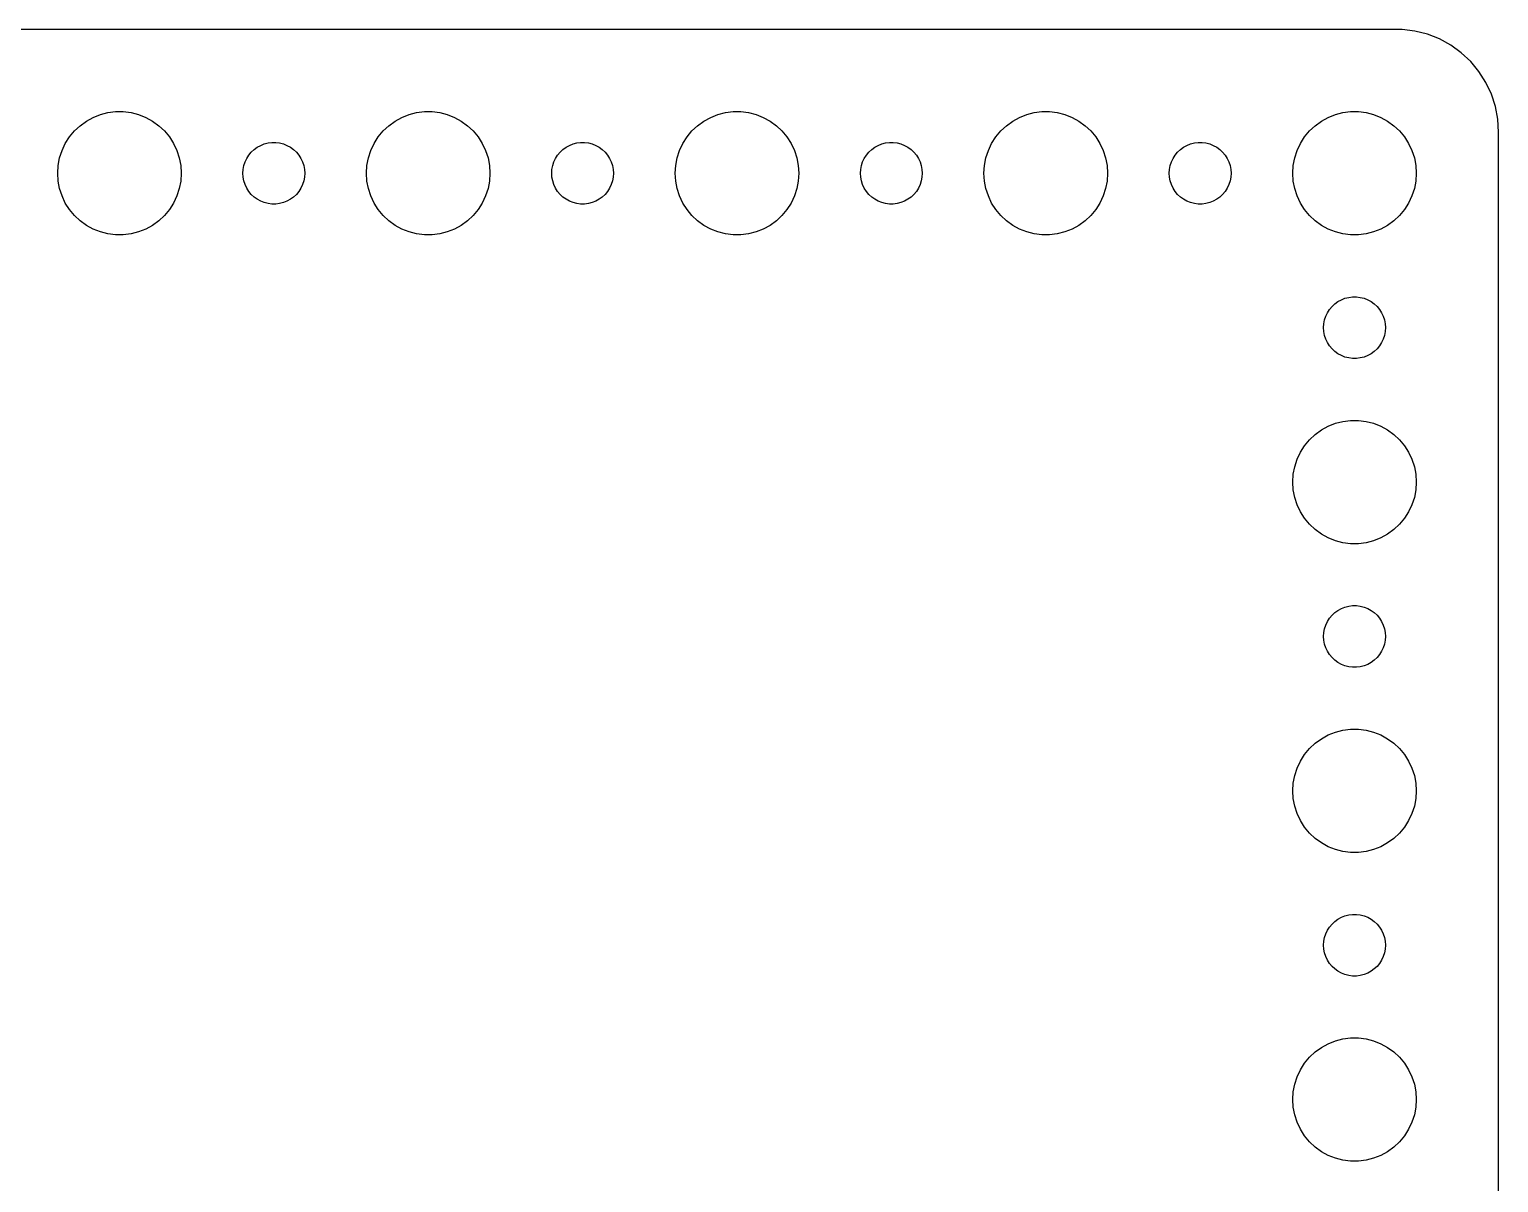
# Model space of a CAD drawing. Header units: metres. Extents: x -134 to 134, y 176 to 394.
# Drawn here: x 63.1 to 134.5, y 338 to 394 of the extents above; entities that cross this region are included whole.
import ezdxf

# ---------------------------------------------------------------- set-up
doc = ezdxf.new("R2010")
doc.units = ezdxf.units.M

msp = doc.modelspace()

# ---------------------------------------------------------------- linework, layer by layer
for p, q in [((129.814, 393.99), (-129.814, 393.99)), ((130.437, 393.911), (129.814, 393.99)), ((131.045, 393.755), (130.437, 393.911)), ((131.629, 393.524), (131.045, 393.755)), ((132.179, 393.222), (131.629, 393.524)), ((132.687, 392.853), (132.179, 393.222)), ((133.145, 392.423), (132.687, 392.853)), ((133.545, 391.939), (133.145, 392.423)), ((133.882, 391.409), (133.545, 391.939)), ((134.149, 390.841), (133.882, 391.409)), ((134.343, 390.243), (134.149, 390.841)), ((65.8925, 389.533), (66.2227, 389.714)), ((66.2227, 389.714), (66.573, 389.853)), ((66.573, 389.853), (66.9379, 389.947)), ((66.9379, 389.947), (67.3116, 389.994)), ((67.3116, 389.994), (67.6884, 389.994)), ((67.6884, 389.994), (68.0621, 389.947)), ((68.0621, 389.947), (68.427, 389.853)), ((68.427, 389.853), (68.7773, 389.714)), ((68.7773, 389.714), (69.1075, 389.533)), ((80.8925, 389.533), (81.2227, 389.714)), ((81.2227, 389.714), (81.573, 389.853)), ((81.573, 389.853), (81.9379, 389.947)), ((81.9379, 389.947), (82.3116, 389.994)), ((82.3116, 389.994), (82.6884, 389.994)), ((82.6884, 389.994), (83.0621, 389.947)), ((83.0621, 389.947), (83.427, 389.853)), ((83.427, 389.853), (83.7773, 389.714)), ((83.7773, 389.714), (84.1075, 389.533)), ((95.8925, 389.533), (96.2227, 389.714)), ((96.2227, 389.714), (96.573, 389.853)), ((96.573, 389.853), (96.9379, 389.947)), ((96.9379, 389.947), (97.3116, 389.994)), ((97.3116, 389.994), (97.6884, 389.994)), ((97.6884, 389.994), (98.0621, 389.947)), ((98.0621, 389.947), (98.427, 389.853)), ((98.427, 389.853), (98.7773, 389.714)), ((98.7773, 389.714), (99.1075, 389.533)), ((110.893, 389.533), (111.223, 389.714)), ((111.223, 389.714), (111.573, 389.853)), ((111.573, 389.853), (111.938, 389.947)), ((111.938, 389.947), (112.312, 389.994)), ((112.312, 389.994), (112.688, 389.994)), ((112.688, 389.994), (113.062, 389.947)), ((113.062, 389.947), (113.427, 389.853)), ((113.427, 389.853), (113.777, 389.714)), ((113.777, 389.714), (114.107, 389.533)), ((125.893, 389.533), (126.223, 389.714)), ((126.223, 389.714), (126.573, 389.853)), ((126.573, 389.853), (126.938, 389.947)), ((126.938, 389.947), (127.312, 389.994)), ((127.312, 389.994), (127.688, 389.994)), ((127.688, 389.994), (128.062, 389.947)), ((128.062, 389.947), (128.427, 389.853)), ((128.427, 389.853), (128.777, 389.714)), ((128.777, 389.714), (129.107, 389.533)), ((134.461, 389.627), (134.343, 390.243)), ((65.073, 388.763), (65.3131, 389.054)), ((65.3131, 389.054), (65.5877, 389.312)), ((65.5877, 389.312), (65.8925, 389.533)), ((69.1075, 389.533), (69.4123, 389.312)), ((69.4123, 389.312), (69.6869, 389.054)), ((69.6869, 389.054), (69.927, 388.763)), ((80.073, 388.763), (80.3131, 389.054)), ((80.3131, 389.054), (80.5877, 389.312)), ((80.5877, 389.312), (80.8925, 389.533)), ((84.1075, 389.533), (84.4123, 389.312)), ((84.4123, 389.312), (84.6869, 389.054)), ((84.6869, 389.054), (84.927, 388.763)), ((95.073, 388.763), (95.3131, 389.054)), ((95.3131, 389.054), (95.5877, 389.312)), ((95.5877, 389.312), (95.8925, 389.533)), ((99.1075, 389.533), (99.4123, 389.312)), ((99.4123, 389.312), (99.6869, 389.054)), ((99.6869, 389.054), (99.927, 388.763)), ((110.073, 388.763), (110.313, 389.054)), ((110.313, 389.054), (110.588, 389.312)), ((110.588, 389.312), (110.893, 389.533)), ((114.107, 389.533), (114.412, 389.312)), ((114.412, 389.312), (114.687, 389.054)), ((114.687, 389.054), (114.927, 388.763)), ((125.073, 388.763), (125.313, 389.054)), ((125.313, 389.054), (125.588, 389.312)), ((125.588, 389.312), (125.893, 389.533)), ((129.107, 389.533), (129.412, 389.312)), ((129.412, 389.312), (129.687, 389.054)), ((129.687, 389.054), (129.927, 388.763)), ((134.5, 389), (134.461, 389.627)), ((134.5, 295), (134.5, 389)), ((64.7107, 388.104), (64.8711, 388.445)), ((64.8711, 388.445), (65.073, 388.763)), ((69.927, 388.763), (70.1289, 388.445)), ((70.1289, 388.445), (70.2893, 388.104)), ((74.1963, 388.266), (74.3613, 388.357)), ((74.3613, 388.357), (74.5365, 388.427)), ((74.5365, 388.427), (74.7189, 388.473)), ((74.7189, 388.473), (74.9058, 388.497)), ((74.9058, 388.497), (75.0942, 388.497)), ((75.0942, 388.497), (75.2811, 388.473)), ((75.2811, 388.473), (75.4635, 388.427)), ((75.4635, 388.427), (75.6387, 388.357)), ((75.6387, 388.357), (75.8037, 388.266)), ((79.7107, 388.104), (79.8711, 388.445)), ((79.8711, 388.445), (80.073, 388.763)), ((84.927, 388.763), (85.1289, 388.445)), ((85.1289, 388.445), (85.2893, 388.104)), ((89.1963, 388.266), (89.3613, 388.357)), ((89.3613, 388.357), (89.5365, 388.427)), ((89.5365, 388.427), (89.7189, 388.473)), ((89.7189, 388.473), (89.9058, 388.497)), ((89.9058, 388.497), (90.0942, 388.497)), ((90.0942, 388.497), (90.2811, 388.473)), ((90.2811, 388.473), (90.4635, 388.427)), ((90.4635, 388.427), (90.6387, 388.357)), ((90.6387, 388.357), (90.8037, 388.266)), ((94.7107, 388.104), (94.8711, 388.445)), ((94.8711, 388.445), (95.073, 388.763)), ((99.927, 388.763), (100.129, 388.445)), ((100.129, 388.445), (100.289, 388.104)), ((104.196, 388.266), (104.361, 388.357)), ((104.361, 388.357), (104.536, 388.427)), ((104.536, 388.427), (104.719, 388.473)), ((104.719, 388.473), (104.906, 388.497)), ((104.906, 388.497), (105.094, 388.497)), ((105.094, 388.497), (105.281, 388.473)), ((105.281, 388.473), (105.464, 388.427)), ((105.464, 388.427), (105.639, 388.357)), ((105.639, 388.357), (105.804, 388.266)), ((109.711, 388.104), (109.871, 388.445)), ((109.871, 388.445), (110.073, 388.763)), ((114.927, 388.763), (115.129, 388.445)), ((115.129, 388.445), (115.289, 388.104)), ((119.196, 388.266), (119.361, 388.357)), ((119.361, 388.357), (119.536, 388.427)), ((119.536, 388.427), (119.719, 388.473)), ((119.719, 388.473), (119.906, 388.497)), ((119.906, 388.497), (120.094, 388.497)), ((120.094, 388.497), (120.281, 388.473)), ((120.281, 388.473), (120.464, 388.427)), ((120.464, 388.427), (120.639, 388.357)), ((120.639, 388.357), (120.804, 388.266)), ((124.711, 388.104), (124.871, 388.445)), ((124.871, 388.445), (125.073, 388.763)), ((129.927, 388.763), (130.129, 388.445)), ((130.129, 388.445), (130.289, 388.104)), ((64.5237, 387.376), (64.5943, 387.746)), ((64.5943, 387.746), (64.7107, 388.104)), ((70.2893, 388.104), (70.4057, 387.746)), ((70.4057, 387.746), (70.4763, 387.376)), ((73.6053, 387.552), (73.6855, 387.723)), ((73.6855, 387.723), (73.7865, 387.882)), ((73.7865, 387.882), (73.9065, 388.027)), ((73.9065, 388.027), (74.0439, 388.156)), ((74.0439, 388.156), (74.1963, 388.266)), ((75.8037, 388.266), (75.9561, 388.156)), ((75.9561, 388.156), (76.0934, 388.027)), ((76.0934, 388.027), (76.2135, 387.882)), ((76.2135, 387.882), (76.3145, 387.723)), ((76.3145, 387.723), (76.3947, 387.552)), ((79.5237, 387.376), (79.5943, 387.746)), ((79.5943, 387.746), (79.7107, 388.104)), ((85.2893, 388.104), (85.4057, 387.746)), ((85.4057, 387.746), (85.4763, 387.376)), ((88.6053, 387.552), (88.6855, 387.723)), ((88.6855, 387.723), (88.7865, 387.882)), ((88.7865, 387.882), (88.9065, 388.027)), ((88.9065, 388.027), (89.0439, 388.156)), ((89.0439, 388.156), (89.1963, 388.266)), ((90.8037, 388.266), (90.9561, 388.156)), ((90.9561, 388.156), (91.0934, 388.027)), ((91.0934, 388.027), (91.2135, 387.882)), ((91.2135, 387.882), (91.3145, 387.723)), ((91.3145, 387.723), (91.3947, 387.552)), ((94.5237, 387.376), (94.5943, 387.746)), ((94.5943, 387.746), (94.7107, 388.104)), ((100.289, 388.104), (100.406, 387.746)), ((100.406, 387.746), (100.476, 387.376)), ((103.605, 387.552), (103.686, 387.723)), ((103.686, 387.723), (103.786, 387.882)), ((103.786, 387.882), (103.907, 388.027)), ((103.907, 388.027), (104.044, 388.156)), ((104.044, 388.156), (104.196, 388.266)), ((105.804, 388.266), (105.956, 388.156)), ((105.956, 388.156), (106.093, 388.027)), ((106.093, 388.027), (106.214, 387.882)), ((106.214, 387.882), (106.314, 387.723)), ((106.314, 387.723), (106.395, 387.552)), ((109.524, 387.376), (109.594, 387.746)), ((109.594, 387.746), (109.711, 388.104)), ((115.289, 388.104), (115.406, 387.746)), ((115.406, 387.746), (115.476, 387.376)), ((118.605, 387.552), (118.686, 387.723)), ((118.686, 387.723), (118.786, 387.882)), ((118.786, 387.882), (118.907, 388.027)), ((118.907, 388.027), (119.044, 388.156)), ((119.044, 388.156), (119.196, 388.266)), ((120.804, 388.266), (120.956, 388.156)), ((120.956, 388.156), (121.093, 388.027)), ((121.093, 388.027), (121.214, 387.882)), ((121.214, 387.882), (121.314, 387.723)), ((121.314, 387.723), (121.395, 387.552)), ((124.524, 387.376), (124.594, 387.746)), ((124.594, 387.746), (124.711, 388.104)), ((130.289, 388.104), (130.406, 387.746)), ((130.406, 387.746), (130.476, 387.376)), ((64.5, 387), (64.5237, 387.376)), ((64.5237, 386.624), (64.5, 387)), ((70.4763, 387.376), (70.5, 387)), ((70.5, 387), (70.4763, 386.624)), ((73.5, 387), (73.5118, 387.188)), ((73.5118, 386.812), (73.5, 387)), ((73.5118, 387.188), (73.5471, 387.373)), ((73.5471, 387.373), (73.6053, 387.552)), ((76.3947, 387.552), (76.4529, 387.373)), ((76.4529, 387.373), (76.4882, 387.188)), ((76.4882, 387.188), (76.5, 387)), ((76.5, 387), (76.4882, 386.812)), ((79.5, 387), (79.5237, 387.376)), ((79.5237, 386.624), (79.5, 387)), ((85.4763, 387.376), (85.5, 387)), ((85.5, 387), (85.4763, 386.624)), ((88.5, 387), (88.5118, 387.188)), ((88.5118, 386.812), (88.5, 387)), ((88.5118, 387.188), (88.5471, 387.373)), ((88.5471, 387.373), (88.6053, 387.552)), ((91.3947, 387.552), (91.4529, 387.373)), ((91.4529, 387.373), (91.4882, 387.188)), ((91.4882, 387.188), (91.5, 387)), ((91.5, 387), (91.4882, 386.812)), ((94.5, 387), (94.5237, 387.376)), ((94.5237, 386.624), (94.5, 387)), ((100.476, 387.376), (100.5, 387)), ((100.5, 387), (100.476, 386.624)), ((103.5, 387), (103.512, 387.188)), ((103.512, 386.812), (103.5, 387)), ((103.512, 387.188), (103.547, 387.373)), ((103.547, 387.373), (103.605, 387.552)), ((106.395, 387.552), (106.453, 387.373)), ((106.453, 387.373), (106.488, 387.188)), ((106.488, 387.188), (106.5, 387)), ((106.5, 387), (106.488, 386.812)), ((109.5, 387), (109.524, 387.376)), ((109.524, 386.624), (109.5, 387)), ((115.476, 387.376), (115.5, 387)), ((115.5, 387), (115.476, 386.624)), ((118.5, 387), (118.512, 387.188)), ((118.512, 386.812), (118.5, 387)), ((118.512, 387.188), (118.547, 387.373)), ((118.547, 387.373), (118.605, 387.552)), ((121.395, 387.552), (121.453, 387.373)), ((121.453, 387.373), (121.488, 387.188)), ((121.488, 387.188), (121.5, 387)), ((121.5, 387), (121.488, 386.812)), ((124.5, 387), (124.524, 387.376)), ((124.524, 386.624), (124.5, 387)), ((130.476, 387.376), (130.5, 387)), ((130.5, 387), (130.476, 386.624)), ((64.5943, 386.254), (64.5237, 386.624)), ((64.7107, 385.896), (64.5943, 386.254)), ((70.4057, 386.254), (70.2893, 385.896)), ((70.4763, 386.624), (70.4057, 386.254)), ((73.5471, 386.627), (73.5118, 386.812)), ((73.6053, 386.448), (73.5471, 386.627)), ((73.6855, 386.277), (73.6053, 386.448)), ((73.7865, 386.118), (73.6855, 386.277)), ((76.3145, 386.277), (76.2135, 386.118)), ((76.3947, 386.448), (76.3145, 386.277)), ((76.4529, 386.627), (76.3947, 386.448)), ((76.4882, 386.812), (76.4529, 386.627)), ((79.5943, 386.254), (79.5237, 386.624)), ((79.7107, 385.896), (79.5943, 386.254)), ((85.4057, 386.254), (85.2893, 385.896)), ((85.4763, 386.624), (85.4057, 386.254)), ((88.5471, 386.627), (88.5118, 386.812)), ((88.6053, 386.448), (88.5471, 386.627)), ((88.6855, 386.277), (88.6053, 386.448)), ((88.7865, 386.118), (88.6855, 386.277)), ((91.3145, 386.277), (91.2135, 386.118)), ((91.3947, 386.448), (91.3145, 386.277)), ((91.4529, 386.627), (91.3947, 386.448)), ((91.4882, 386.812), (91.4529, 386.627)), ((94.5943, 386.254), (94.5237, 386.624)), ((94.7107, 385.896), (94.5943, 386.254)), ((100.406, 386.254), (100.289, 385.896)), ((100.476, 386.624), (100.406, 386.254)), ((103.547, 386.627), (103.512, 386.812)), ((103.605, 386.448), (103.547, 386.627)), ((103.686, 386.277), (103.605, 386.448)), ((103.786, 386.118), (103.686, 386.277)), ((106.314, 386.277), (106.214, 386.118)), ((106.395, 386.448), (106.314, 386.277)), ((106.453, 386.627), (106.395, 386.448)), ((106.488, 386.812), (106.453, 386.627)), ((109.594, 386.254), (109.524, 386.624)), ((109.711, 385.896), (109.594, 386.254)), ((115.406, 386.254), (115.289, 385.896)), ((115.476, 386.624), (115.406, 386.254)), ((118.547, 386.627), (118.512, 386.812)), ((118.605, 386.448), (118.547, 386.627)), ((118.686, 386.277), (118.605, 386.448)), ((118.786, 386.118), (118.686, 386.277)), ((121.314, 386.277), (121.214, 386.118)), ((121.395, 386.448), (121.314, 386.277)), ((121.453, 386.627), (121.395, 386.448)), ((121.488, 386.812), (121.453, 386.627)), ((124.594, 386.254), (124.524, 386.624)), ((124.711, 385.896), (124.594, 386.254)), ((130.406, 386.254), (130.289, 385.896)), ((130.476, 386.624), (130.406, 386.254)), ((64.8711, 385.555), (64.7107, 385.896)), ((65.073, 385.237), (64.8711, 385.555)), ((70.1289, 385.555), (69.927, 385.237)), ((70.2893, 385.896), (70.1289, 385.555)), ((73.9065, 385.973), (73.7865, 386.118)), ((74.0439, 385.844), (73.9065, 385.973)), ((74.1963, 385.734), (74.0439, 385.844)), ((74.3613, 385.643), (74.1963, 385.734)), ((74.5365, 385.573), (74.3613, 385.643)), ((74.7189, 385.527), (74.5365, 385.573)), ((74.9058, 385.503), (74.7189, 385.527)), ((75.0942, 385.503), (74.9058, 385.503)), ((75.2811, 385.527), (75.0942, 385.503)), ((75.4635, 385.573), (75.2811, 385.527)), ((75.6387, 385.643), (75.4635, 385.573)), ((75.8037, 385.734), (75.6387, 385.643)), ((75.9561, 385.844), (75.8037, 385.734)), ((76.0934, 385.973), (75.9561, 385.844)), ((76.2135, 386.118), (76.0934, 385.973)), ((79.8711, 385.555), (79.7107, 385.896)), ((80.073, 385.237), (79.8711, 385.555)), ((85.1289, 385.555), (84.927, 385.237)), ((85.2893, 385.896), (85.1289, 385.555)), ((88.9065, 385.973), (88.7865, 386.118)), ((89.0439, 385.844), (88.9065, 385.973)), ((89.1963, 385.734), (89.0439, 385.844)), ((89.3613, 385.643), (89.1963, 385.734)), ((89.5365, 385.573), (89.3613, 385.643)), ((89.7189, 385.527), (89.5365, 385.573)), ((89.9058, 385.503), (89.7189, 385.527)), ((90.0942, 385.503), (89.9058, 385.503)), ((90.2811, 385.527), (90.0942, 385.503)), ((90.4635, 385.573), (90.2811, 385.527)), ((90.6387, 385.643), (90.4635, 385.573)), ((90.8037, 385.734), (90.6387, 385.643)), ((90.9561, 385.844), (90.8037, 385.734)), ((91.0934, 385.973), (90.9561, 385.844)), ((91.2135, 386.118), (91.0934, 385.973)), ((94.8711, 385.555), (94.7107, 385.896)), ((95.073, 385.237), (94.8711, 385.555)), ((100.129, 385.555), (99.927, 385.237)), ((100.289, 385.896), (100.129, 385.555)), ((103.907, 385.973), (103.786, 386.118)), ((104.044, 385.844), (103.907, 385.973)), ((104.196, 385.734), (104.044, 385.844)), ((104.361, 385.643), (104.196, 385.734)), ((104.536, 385.573), (104.361, 385.643)), ((104.719, 385.527), (104.536, 385.573)), ((104.906, 385.503), (104.719, 385.527)), ((105.094, 385.503), (104.906, 385.503)), ((105.281, 385.527), (105.094, 385.503)), ((105.464, 385.573), (105.281, 385.527)), ((105.639, 385.643), (105.464, 385.573)), ((105.804, 385.734), (105.639, 385.643)), ((105.956, 385.844), (105.804, 385.734)), ((106.093, 385.973), (105.956, 385.844)), ((106.214, 386.118), (106.093, 385.973)), ((109.871, 385.555), (109.711, 385.896)), ((110.073, 385.237), (109.871, 385.555)), ((115.129, 385.555), (114.927, 385.237)), ((115.289, 385.896), (115.129, 385.555)), ((118.907, 385.973), (118.786, 386.118)), ((119.044, 385.844), (118.907, 385.973)), ((119.196, 385.734), (119.044, 385.844)), ((119.361, 385.643), (119.196, 385.734)), ((119.536, 385.573), (119.361, 385.643)), ((119.719, 385.527), (119.536, 385.573)), ((119.906, 385.503), (119.719, 385.527)), ((120.094, 385.503), (119.906, 385.503)), ((120.281, 385.527), (120.094, 385.503)), ((120.464, 385.573), (120.281, 385.527)), ((120.639, 385.643), (120.464, 385.573)), ((120.804, 385.734), (120.639, 385.643)), ((120.956, 385.844), (120.804, 385.734)), ((121.093, 385.973), (120.956, 385.844)), ((121.214, 386.118), (121.093, 385.973)), ((124.871, 385.555), (124.711, 385.896)), ((125.073, 385.237), (124.871, 385.555)), ((130.129, 385.555), (129.927, 385.237)), ((130.289, 385.896), (130.129, 385.555)), ((65.3131, 384.946), (65.073, 385.237)), ((65.5877, 384.688), (65.3131, 384.946)), ((69.6869, 384.946), (69.4123, 384.688)), ((69.927, 385.237), (69.6869, 384.946)), ((80.3131, 384.946), (80.073, 385.237)), ((80.5877, 384.688), (80.3131, 384.946)), ((84.6869, 384.946), (84.4123, 384.688)), ((84.927, 385.237), (84.6869, 384.946)), ((95.3131, 384.946), (95.073, 385.237)), ((95.5877, 384.688), (95.3131, 384.946)), ((99.6869, 384.946), (99.4123, 384.688)), ((99.927, 385.237), (99.6869, 384.946)), ((110.313, 384.946), (110.073, 385.237)), ((110.588, 384.688), (110.313, 384.946)), ((114.687, 384.946), (114.412, 384.688)), ((114.927, 385.237), (114.687, 384.946)), ((125.313, 384.946), (125.073, 385.237)), ((125.588, 384.688), (125.313, 384.946)), ((129.687, 384.946), (129.412, 384.688)), ((129.927, 385.237), (129.687, 384.946)), ((65.8925, 384.467), (65.5877, 384.688)), ((66.2227, 384.286), (65.8925, 384.467)), ((66.573, 384.147), (66.2227, 384.286)), ((66.9379, 384.053), (66.573, 384.147)), ((67.3116, 384.006), (66.9379, 384.053)), ((67.6884, 384.006), (67.3116, 384.006)), ((68.0621, 384.053), (67.6884, 384.006)), ((68.427, 384.147), (68.0621, 384.053)), ((68.7773, 384.286), (68.427, 384.147)), ((69.1075, 384.467), (68.7773, 384.286)), ((69.4123, 384.688), (69.1075, 384.467)), ((80.8925, 384.467), (80.5877, 384.688)), ((81.2227, 384.286), (80.8925, 384.467)), ((81.573, 384.147), (81.2227, 384.286)), ((81.9379, 384.053), (81.573, 384.147)), ((82.3116, 384.006), (81.9379, 384.053)), ((82.6884, 384.006), (82.3116, 384.006)), ((83.0621, 384.053), (82.6884, 384.006)), ((83.427, 384.147), (83.0621, 384.053)), ((83.7773, 384.286), (83.427, 384.147)), ((84.1075, 384.467), (83.7773, 384.286)), ((84.4123, 384.688), (84.1075, 384.467)), ((95.8925, 384.467), (95.5877, 384.688)), ((96.2227, 384.286), (95.8925, 384.467)), ((96.573, 384.147), (96.2227, 384.286)), ((96.9379, 384.053), (96.573, 384.147)), ((97.3116, 384.006), (96.9379, 384.053)), ((97.6884, 384.006), (97.3116, 384.006)), ((98.0621, 384.053), (97.6884, 384.006)), ((98.427, 384.147), (98.0621, 384.053)), ((98.7773, 384.286), (98.427, 384.147)), ((99.1075, 384.467), (98.7773, 384.286)), ((99.4123, 384.688), (99.1075, 384.467)), ((110.893, 384.467), (110.588, 384.688)), ((111.223, 384.286), (110.893, 384.467)), ((111.573, 384.147), (111.223, 384.286)), ((111.938, 384.053), (111.573, 384.147)), ((112.312, 384.006), (111.938, 384.053)), ((112.688, 384.006), (112.312, 384.006)), ((113.062, 384.053), (112.688, 384.006)), ((113.427, 384.147), (113.062, 384.053)), ((113.777, 384.286), (113.427, 384.147)), ((114.107, 384.467), (113.777, 384.286)), ((114.412, 384.688), (114.107, 384.467)), ((125.893, 384.467), (125.588, 384.688)), ((126.223, 384.286), (125.893, 384.467)), ((126.573, 384.147), (126.223, 384.286)), ((126.938, 384.053), (126.573, 384.147)), ((127.312, 384.006), (126.938, 384.053)), ((127.688, 384.006), (127.312, 384.006)), ((128.062, 384.053), (127.688, 384.006)), ((128.427, 384.147), (128.062, 384.053)), ((128.777, 384.286), (128.427, 384.147)), ((129.107, 384.467), (128.777, 384.286)), ((129.412, 384.688), (129.107, 384.467)), ((126.286, 380.382), (126.407, 380.527)), ((126.407, 380.527), (126.544, 380.656)), ((126.544, 380.656), (126.696, 380.766)), ((126.696, 380.766), (126.861, 380.857)), ((126.861, 380.857), (127.036, 380.927)), ((127.036, 380.927), (127.219, 380.973)), ((127.219, 380.973), (127.406, 380.997)), ((127.406, 380.997), (127.594, 380.997)), ((127.594, 380.997), (127.781, 380.973)), ((127.781, 380.973), (127.964, 380.927)), ((127.964, 380.927), (128.139, 380.857)), ((128.139, 380.857), (128.304, 380.766)), ((128.304, 380.766), (128.456, 380.656)), ((128.456, 380.656), (128.593, 380.527)), ((128.593, 380.527), (128.714, 380.382)), ((126.012, 379.688), (126.047, 379.873)), ((126.047, 379.873), (126.105, 380.052)), ((126.105, 380.052), (126.186, 380.223)), ((126.186, 380.223), (126.286, 380.382)), ((128.714, 380.382), (128.814, 380.223)), ((128.814, 380.223), (128.895, 380.052)), ((128.895, 380.052), (128.953, 379.873)), ((128.953, 379.873), (128.988, 379.688)), ((126, 379.5), (126.012, 379.688)), ((126.012, 379.312), (126, 379.5)), ((126.047, 379.127), (126.012, 379.312)), ((126.105, 378.948), (126.047, 379.127)), ((128.953, 379.127), (128.895, 378.948)), ((128.988, 379.312), (128.953, 379.127)), ((128.988, 379.688), (129, 379.5)), ((129, 379.5), (128.988, 379.312)), ((126.186, 378.777), (126.105, 378.948)), ((126.286, 378.618), (126.186, 378.777)), ((126.407, 378.473), (126.286, 378.618)), ((126.544, 378.344), (126.407, 378.473)), ((126.696, 378.234), (126.544, 378.344)), ((128.456, 378.344), (128.304, 378.234)), ((128.593, 378.473), (128.456, 378.344)), ((128.714, 378.618), (128.593, 378.473)), ((128.814, 378.777), (128.714, 378.618)), ((128.895, 378.948), (128.814, 378.777)), ((126.861, 378.143), (126.696, 378.234)), ((127.036, 378.073), (126.861, 378.143)), ((127.219, 378.027), (127.036, 378.073)), ((127.406, 378.003), (127.219, 378.027)), ((127.594, 378.003), (127.406, 378.003)), ((127.781, 378.027), (127.594, 378.003)), ((127.964, 378.073), (127.781, 378.027)), ((128.139, 378.143), (127.964, 378.073)), ((128.304, 378.234), (128.139, 378.143)), ((126.223, 374.714), (126.573, 374.853)), ((126.573, 374.853), (126.938, 374.947)), ((126.938, 374.947), (127.312, 374.994)), ((127.312, 374.994), (127.688, 374.994)), ((127.688, 374.994), (128.062, 374.947)), ((128.062, 374.947), (128.427, 374.853)), ((128.427, 374.853), (128.777, 374.714)), ((125.073, 373.763), (125.313, 374.054)), ((125.313, 374.054), (125.588, 374.312)), ((125.588, 374.312), (125.893, 374.533)), ((125.893, 374.533), (126.223, 374.714)), ((128.777, 374.714), (129.107, 374.533)), ((129.107, 374.533), (129.412, 374.312)), ((129.412, 374.312), (129.687, 374.054)), ((129.687, 374.054), (129.927, 373.763)), ((124.711, 373.104), (124.871, 373.445)), ((124.871, 373.445), (125.073, 373.763)), ((129.927, 373.763), (130.129, 373.445)), ((130.129, 373.445), (130.289, 373.104)), ((124.524, 372.376), (124.594, 372.746)), ((124.594, 372.746), (124.711, 373.104)), ((130.289, 373.104), (130.406, 372.746)), ((130.406, 372.746), (130.476, 372.376)), ((124.5, 372), (124.524, 372.376)), ((124.524, 371.624), (124.5, 372)), ((130.476, 372.376), (130.5, 372)), ((130.5, 372), (130.476, 371.624)), ((124.594, 371.254), (124.524, 371.624)), ((124.711, 370.896), (124.594, 371.254)), ((130.406, 371.254), (130.289, 370.896)), ((130.476, 371.624), (130.406, 371.254)), ((124.871, 370.555), (124.711, 370.896)), ((125.073, 370.237), (124.871, 370.555)), ((130.129, 370.555), (129.927, 370.237)), ((130.289, 370.896), (130.129, 370.555)), ((125.313, 369.946), (125.073, 370.237)), ((125.588, 369.688), (125.313, 369.946)), ((129.687, 369.946), (129.412, 369.688)), ((129.927, 370.237), (129.687, 369.946)), ((125.893, 369.467), (125.588, 369.688)), ((126.223, 369.286), (125.893, 369.467)), ((126.573, 369.147), (126.223, 369.286)), ((126.938, 369.053), (126.573, 369.147)), ((127.312, 369.006), (126.938, 369.053)), ((128.062, 369.053), (127.688, 369.006)), ((128.427, 369.147), (128.062, 369.053)), ((128.777, 369.286), (128.427, 369.147)), ((129.107, 369.467), (128.777, 369.286)), ((129.412, 369.688), (129.107, 369.467)), ((127.688, 369.006), (127.312, 369.006)), ((126.286, 365.382), (126.407, 365.527)), ((126.407, 365.527), (126.544, 365.656)), ((126.544, 365.656), (126.696, 365.766)), ((126.696, 365.766), (126.861, 365.857)), ((126.861, 365.857), (127.036, 365.927)), ((127.036, 365.927), (127.219, 365.973)), ((127.219, 365.973), (127.406, 365.997)), ((127.406, 365.997), (127.594, 365.997)), ((127.594, 365.997), (127.781, 365.973)), ((127.781, 365.973), (127.964, 365.927)), ((127.964, 365.927), (128.139, 365.857)), ((128.139, 365.857), (128.304, 365.766)), ((128.304, 365.766), (128.456, 365.656)), ((128.456, 365.656), (128.593, 365.527)), ((128.593, 365.527), (128.714, 365.382)), ((126.012, 364.688), (126.047, 364.873)), ((126.047, 364.873), (126.105, 365.052)), ((126.105, 365.052), (126.186, 365.223)), ((126.186, 365.223), (126.286, 365.382)), ((128.714, 365.382), (128.814, 365.223)), ((128.814, 365.223), (128.895, 365.052)), ((128.895, 365.052), (128.953, 364.873)), ((128.953, 364.873), (128.988, 364.688)), ((126, 364.5), (126.012, 364.688)), ((126.012, 364.312), (126, 364.5)), ((126.047, 364.127), (126.012, 364.312)), ((126.105, 363.948), (126.047, 364.127)), ((128.953, 364.127), (128.895, 363.948)), ((128.988, 364.312), (128.953, 364.127)), ((128.988, 364.688), (129, 364.5)), ((129, 364.5), (128.988, 364.312)), ((126.186, 363.777), (126.105, 363.948)), ((126.286, 363.618), (126.186, 363.777)), ((126.407, 363.473), (126.286, 363.618)), ((126.544, 363.344), (126.407, 363.473)), ((126.696, 363.234), (126.544, 363.344)), ((128.456, 363.344), (128.304, 363.234)), ((128.593, 363.473), (128.456, 363.344)), ((128.714, 363.618), (128.593, 363.473)), ((128.814, 363.777), (128.714, 363.618)), ((128.895, 363.948), (128.814, 363.777)), ((126.861, 363.143), (126.696, 363.234)), ((127.036, 363.073), (126.861, 363.143)), ((127.219, 363.027), (127.036, 363.073)), ((127.406, 363.003), (127.219, 363.027)), ((127.594, 363.003), (127.406, 363.003)), ((127.781, 363.027), (127.594, 363.003)), ((127.964, 363.073), (127.781, 363.027)), ((128.139, 363.143), (127.964, 363.073)), ((128.304, 363.234), (128.139, 363.143)), ((126.223, 359.714), (126.573, 359.853)), ((126.573, 359.853), (126.938, 359.947)), ((126.938, 359.947), (127.312, 359.994)), ((127.312, 359.994), (127.688, 359.994)), ((127.688, 359.994), (128.062, 359.947)), ((128.062, 359.947), (128.427, 359.853)), ((128.427, 359.853), (128.777, 359.714)), ((125.073, 358.763), (125.313, 359.054)), ((125.313, 359.054), (125.588, 359.312)), ((125.588, 359.312), (125.893, 359.533)), ((125.893, 359.533), (126.223, 359.714)), ((128.777, 359.714), (129.107, 359.533)), ((129.107, 359.533), (129.412, 359.312)), ((129.412, 359.312), (129.687, 359.054)), ((129.687, 359.054), (129.927, 358.763)), ((124.711, 358.104), (124.871, 358.445)), ((124.871, 358.445), (125.073, 358.763)), ((129.927, 358.763), (130.129, 358.445)), ((130.129, 358.445), (130.289, 358.104)), ((124.524, 357.376), (124.594, 357.746)), ((124.594, 357.746), (124.711, 358.104)), ((130.289, 358.104), (130.406, 357.746)), ((130.406, 357.746), (130.476, 357.376)), ((124.5, 357), (124.524, 357.376)), ((124.524, 356.624), (124.5, 357)), ((130.476, 357.376), (130.5, 357)), ((130.5, 357), (130.476, 356.624)), ((124.594, 356.254), (124.524, 356.624)), ((124.711, 355.896), (124.594, 356.254)), ((130.406, 356.254), (130.289, 355.896)), ((130.476, 356.624), (130.406, 356.254)), ((124.871, 355.555), (124.711, 355.896)), ((125.073, 355.237), (124.871, 355.555)), ((130.129, 355.555), (129.927, 355.237)), ((130.289, 355.896), (130.129, 355.555)), ((125.313, 354.946), (125.073, 355.237)), ((125.588, 354.688), (125.313, 354.946)), ((129.687, 354.946), (129.412, 354.688)), ((129.927, 355.237), (129.687, 354.946)), ((125.893, 354.467), (125.588, 354.688)), ((126.223, 354.286), (125.893, 354.467)), ((126.573, 354.147), (126.223, 354.286)), ((126.938, 354.053), (126.573, 354.147)), ((127.312, 354.006), (126.938, 354.053)), ((128.062, 354.053), (127.688, 354.006)), ((128.427, 354.147), (128.062, 354.053)), ((128.777, 354.286), (128.427, 354.147)), ((129.107, 354.467), (128.777, 354.286)), ((129.412, 354.688), (129.107, 354.467)), ((127.688, 354.006), (127.312, 354.006)), ((126.286, 350.382), (126.407, 350.527)), ((126.407, 350.527), (126.544, 350.656)), ((126.544, 350.656), (126.696, 350.766)), ((126.696, 350.766), (126.861, 350.857)), ((126.861, 350.857), (127.036, 350.927)), ((127.036, 350.927), (127.219, 350.973)), ((127.219, 350.973), (127.406, 350.997)), ((127.406, 350.997), (127.594, 350.997)), ((127.594, 350.997), (127.781, 350.973)), ((127.781, 350.973), (127.964, 350.927)), ((127.964, 350.927), (128.139, 350.857)), ((128.139, 350.857), (128.304, 350.766)), ((128.304, 350.766), (128.456, 350.656)), ((128.456, 350.656), (128.593, 350.527)), ((128.593, 350.527), (128.714, 350.382)), ((126.012, 349.688), (126.047, 349.873)), ((126.047, 349.873), (126.105, 350.052)), ((126.105, 350.052), (126.186, 350.223)), ((126.186, 350.223), (126.286, 350.382)), ((128.714, 350.382), (128.814, 350.223)), ((128.814, 350.223), (128.895, 350.052)), ((128.895, 350.052), (128.953, 349.873)), ((128.953, 349.873), (128.988, 349.688)), ((126, 349.5), (126.012, 349.688)), ((126.012, 349.312), (126, 349.5)), ((126.047, 349.127), (126.012, 349.312)), ((126.105, 348.948), (126.047, 349.127)), ((128.953, 349.127), (128.895, 348.948)), ((128.988, 349.312), (128.953, 349.127)), ((128.988, 349.688), (129, 349.5)), ((129, 349.5), (128.988, 349.312)), ((126.186, 348.777), (126.105, 348.948)), ((126.286, 348.618), (126.186, 348.777)), ((126.407, 348.473), (126.286, 348.618)), ((126.544, 348.344), (126.407, 348.473)), ((126.696, 348.234), (126.544, 348.344)), ((128.456, 348.344), (128.304, 348.234)), ((128.593, 348.473), (128.456, 348.344)), ((128.714, 348.618), (128.593, 348.473)), ((128.814, 348.777), (128.714, 348.618)), ((128.895, 348.948), (128.814, 348.777)), ((126.861, 348.143), (126.696, 348.234)), ((127.036, 348.073), (126.861, 348.143)), ((127.219, 348.027), (127.036, 348.073)), ((127.406, 348.003), (127.219, 348.027)), ((127.594, 348.003), (127.406, 348.003)), ((127.781, 348.027), (127.594, 348.003)), ((127.964, 348.073), (127.781, 348.027)), ((128.139, 348.143), (127.964, 348.073)), ((128.304, 348.234), (128.139, 348.143)), ((126.223, 344.714), (126.573, 344.853)), ((126.573, 344.853), (126.938, 344.947)), ((126.938, 344.947), (127.312, 344.994)), ((127.312, 344.994), (127.688, 344.994)), ((127.688, 344.994), (128.062, 344.947)), ((128.062, 344.947), (128.427, 344.853)), ((128.427, 344.853), (128.777, 344.714)), ((125.073, 343.763), (125.313, 344.054)), ((125.313, 344.054), (125.588, 344.312)), ((125.588, 344.312), (125.893, 344.533)), ((125.893, 344.533), (126.223, 344.714)), ((128.777, 344.714), (129.107, 344.533)), ((129.107, 344.533), (129.412, 344.312)), ((129.412, 344.312), (129.687, 344.054)), ((129.687, 344.054), (129.927, 343.763)), ((124.711, 343.104), (124.871, 343.445)), ((124.871, 343.445), (125.073, 343.763)), ((129.927, 343.763), (130.129, 343.445)), ((130.129, 343.445), (130.289, 343.104)), ((124.524, 342.376), (124.594, 342.746)), ((124.594, 342.746), (124.711, 343.104)), ((130.289, 343.104), (130.406, 342.746)), ((130.406, 342.746), (130.476, 342.376)), ((124.5, 342), (124.524, 342.376)), ((124.524, 341.624), (124.5, 342)), ((130.476, 342.376), (130.5, 342)), ((130.5, 342), (130.476, 341.624)), ((124.594, 341.254), (124.524, 341.624)), ((124.711, 340.896), (124.594, 341.254)), ((130.406, 341.254), (130.289, 340.896)), ((130.476, 341.624), (130.406, 341.254)), ((124.871, 340.555), (124.711, 340.896)), ((125.073, 340.237), (124.871, 340.555)), ((130.129, 340.555), (129.927, 340.237)), ((130.289, 340.896), (130.129, 340.555)), ((125.313, 339.946), (125.073, 340.237)), ((125.588, 339.688), (125.313, 339.946)), ((129.687, 339.946), (129.412, 339.688)), ((129.927, 340.237), (129.687, 339.946)), ((125.893, 339.467), (125.588, 339.688)), ((126.223, 339.286), (125.893, 339.467)), ((126.573, 339.147), (126.223, 339.286)), ((126.938, 339.053), (126.573, 339.147)), ((127.312, 339.006), (126.938, 339.053)), ((128.062, 339.053), (127.688, 339.006)), ((128.427, 339.147), (128.062, 339.053)), ((128.777, 339.286), (128.427, 339.147)), ((129.107, 339.467), (128.777, 339.286)), ((129.412, 339.688), (129.107, 339.467)), ((127.688, 339.006), (127.312, 339.006))]:
    msp.add_line(p, q)

doc.saveas('drawing.dxf')
